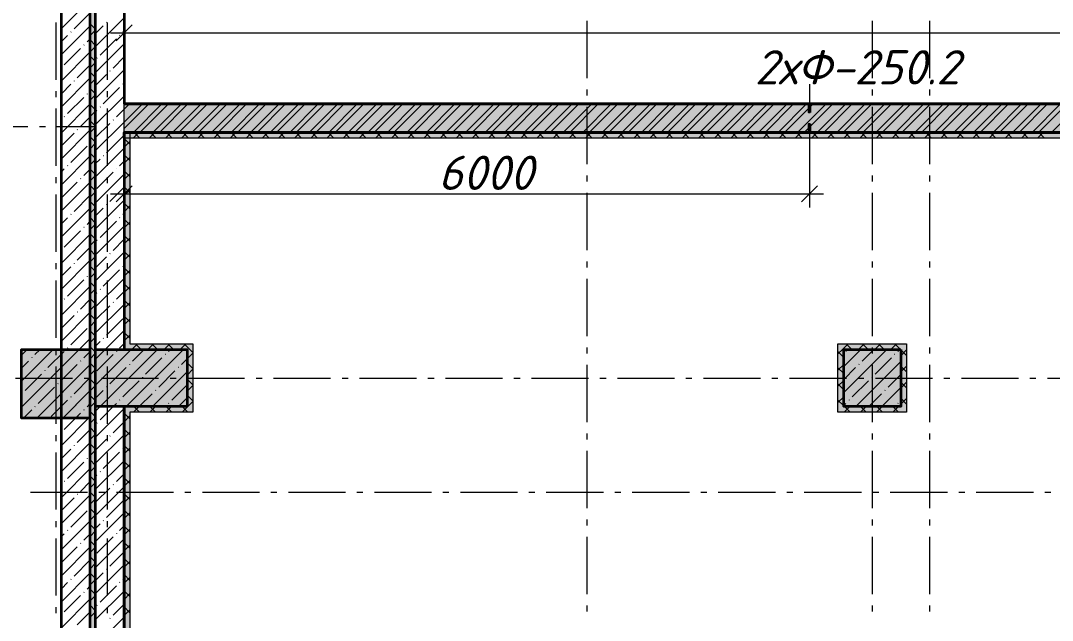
# Model space of a CAD drawing. Header units: millimetres. Extents: x -81576 to 1046824, y -248937 to 691537.
# Drawn here: x 149379 to 158413, y 670219 to 675470 of the extents above; entities that cross this region are included whole.
import ezdxf

# ---------------------------------------------------------------- set-up
doc = ezdxf.new("R2010")
doc.units = ezdxf.units.MM
doc.layers.add('PDF _Геометрия', color=7, linetype='Continuous', true_color=0x1d1d1d)
doc.layers.add('PDF _Сплошная заливка', color=7, linetype='Continuous', true_color=0xffffff)
doc.layers.add('PDF _Текст', color=7, linetype='Continuous')
doc.styles.add('PDF ISOCPEUR Italic', font='isocpeui.ttf')

msp = doc.modelspace()

# ---------------------------------------------------------------- hatches: boundary and pattern name
at = {"layer": 'PDF _Сплошная заливка', "true_color": 0x636466, "transparency": 33554559}
for points in [[(149986, 664541.1), (150036, 664541.1), (150036, 682191.1), (149986, 682191.1)], [(150286, 674491.1), (168536, 674491.1), (168536, 674741.1), (150286, 674741.1)], [(168486, 674441.1), (168486, 674491.1), (150286, 674491.1), (150286, 674441.1)], [(150336, 672591.1), (150336, 674491.1), (150286, 674491.1), (150286, 672591.1)], [(149386, 671990.8), (149986, 671990.8), (149986, 672590.8), (149386, 672590.8)], [(150036, 672091.1), (150836, 672091.1), (150836, 672591.1), (150036, 672591.1)], [(150336, 672591.1), (150886, 672591.1), (150886, 672641.1), (150336, 672641.1)], [(150886, 672041.1), (150886, 672591.1), (150836, 672591.1), (150836, 672041.1)], [(156536, 672591.1), (157086, 672591.1), (157086, 672641.1), (156536, 672641.1)], [(156586, 672041.1), (156586, 672591.1), (156536, 672591.1), (156536, 672041.1)], [(156586, 672091.1), (157086, 672091.1), (157086, 672591.1), (156586, 672591.1)], [(157136, 672091.1), (157136, 672641.1), (157086, 672641.1), (157086, 672091.1)], [(150836, 672041.1), (150836, 672091.1), (150286, 672091.1), (150286, 672041.1)], [(150336, 667140.8), (150336, 672041.1), (150286, 672041.1), (150286, 667140.8)], [(157136, 672041.1), (157136, 672091.1), (156586, 672091.1), (156586, 672041.1)]]:
    msp.add_hatch(color=251, dxfattribs=at).paths.add_polyline_path(points)

# ---------------------------------------------------------------- linework, layer by layer
at = {"layer": 'PDF _Геометрия', "color": 7, "lineweight": 35}
for points in [[(156086, 664241.1), (156086, 666631.1), (156336, 666631.1), (156336, 664191.1), (157336, 664191.1), (157336, 666631.1), (157586, 666631.1), (157586, 664191.1), (163086, 664191.1), (163086, 663941.1), (157461, 663941.1), (150036, 663941.1), (150036, 664191.1), (150036, 666640.8), (150036, 667140.8), (150036, 682440.8)], [(149736, 668421.1), (149736, 681841.1), (149986, 681841.1), (149986, 667140.8), (149986, 666540.8), (149986, 664841.1), (149986, 664591.1), (145036, 664591.1), (145036, 664541.1), (145036, 664291.1), (142386, 664291.1), (142386, 664541.1), (144786, 664541.1), (144786, 664841.1)], [(150286, 678441.1), (150286, 674741.1)], [(150286, 674441.1), (150286, 672591.1)], [(150286, 672041.1), (150286, 667140.8), (150836, 667140.8), (150836, 666640.8), (150286, 666640.8)]]:
    msp.add_lwpolyline(points, dxfattribs=at)
at = {"layer": 'PDF _Геометрия', "color": 7, "lineweight": 13}
for points in [[(150036, 664541.1), (149986, 664541.1), (149986, 682191.1), (150036, 682191.1)], [(157136, 672641.1), (157136, 672091.1), (157136, 672041.1), (156586, 672041.1), (156536, 672041.1), (156536, 672591.1), (156536, 672641.1), (157086, 672641.1)], [(157086, 672591.1), (156586, 672591.1), (156586, 672091.1), (157086, 672091.1)]]:
    msp.add_lwpolyline(points, close=True, dxfattribs=at)
at = {"layer": 'PDF _Геометрия', "lineweight": 9}
for points in [[(149986, 675650.5), (149736, 675400.5)], [(149986, 675536.4), (149846.6, 675397)], [(150286, 675494.3), (150036, 675244.3)], [(149986, 675422.4), (149736, 675172.4)], [(149986, 675444.9), (150036, 675394.9)], [(150036, 675385.8), (149986, 675335.8)], [(150103.2, 675425.5), (150036, 675358.3)], [(150134.1, 675456.4), (150131.7, 675454.1)], [(150286, 675380.2), (150274.3, 675368.5)], [(149789.6, 675340), (149736, 675286.4)], [(149820.5, 675370.9), (149818.1, 675368.5)], [(149986, 675308.3), (149960.7, 675283)], [(149986, 675303.5), (150036, 675253.5)], [(150217.3, 675311.5), (150074.7, 675168.9)], [(150248.1, 675342.4), (150245.8, 675340)], [(149986, 675194.3), (149736, 674944.3)], [(149903.6, 675226), (149761.1, 675083.4)], [(149934.5, 675256.8), (149932.1, 675254.5)], [(150036, 675244.3), (149986, 675194.3)], [(150286, 675266.2), (150036, 675016.2)], [(149986, 675162.1), (150036, 675112.1)], [(150036, 675102.9), (149986, 675052.9)], [(150048.6, 675142.8), (150046.2, 675140.4)], [(150286, 675152.1), (150188.8, 675054.9)], [(149986, 675080.2), (149875.1, 674969.3)], [(149986, 675020.7), (150036, 674970.7)], [(150286, 675038.1), (150036, 674788.1)], [(150162.6, 675028.7), (150160.2, 675026.4)], [(149986, 674966.2), (149736, 674716.2)], [(149849, 674943.2), (149846.6, 674940.8)], [(150036, 674961.5), (149986, 674911.5)], [(150131.7, 674997.9), (150036, 674902.1)], [(149818.1, 674912.3), (149736, 674830.2)], [(149986, 674879.2), (150036, 674829.2)], [(150245.8, 674883.8), (150103.2, 674741.2)], [(150276.7, 674914.7), (150274.3, 674912.3)], [(149932.1, 674798.3), (149789.6, 674655.7)], [(149963, 674829.2), (149960.7, 674826.8)], [(150036, 674820.1), (149986, 674770.1)], [(150286, 674810), (150036, 674560)], [(149986, 674738.1), (149736, 674488.1)], [(149986, 674737.8), (150036, 674687.8)], [(150036, 674678.7), (149986, 674628.7)], [(150046.2, 674684.2), (150036, 674674)], [(150077.1, 674715.1), (150074.7, 674712.7)], [(150286, 674695.9), (150217.3, 674627.2)], [(149763.4, 674629.6), (149761.1, 674627.2)], [(149986, 674624), (149903.6, 674541.7)], [(149986, 674596.4), (150036, 674546.4)], [(150286, 674581.9), (150036, 674331.9)], [(150160.2, 674570.2), (150036, 674445.9)], [(150191.1, 674601.1), (150188.8, 674598.7)], [(149986, 674510), (149736, 674260)], [(149846.6, 674484.6), (149736, 674374)], [(149877.5, 674515.5), (149875.1, 674513.1)], [(150036, 674537.2), (149986, 674487.2)], [(150414.2, 674491.1), (150364.2, 674441.1)], [(150374.1, 674491.1), (150424.1, 674441.1)], [(150555.6, 674491.1), (150505.6, 674441.1)], [(150515.6, 674491.1), (150565.6, 674441.1)], [(150697, 674491.1), (150647, 674441.1)], [(150657, 674491.1), (150707, 674441.1)], [(150838.4, 674491.1), (150788.4, 674441.1)], [(150798.4, 674491.1), (150848.4, 674441.1)], [(150979.8, 674491.1), (150929.8, 674441.1)], [(150939.8, 674491.1), (150989.8, 674441.1)], [(151121.3, 674491.1), (151071.3, 674441.1)], [(151081.2, 674491.1), (151131.2, 674441.1)], [(151262.7, 674491.1), (151212.7, 674441.1)], [(151222.7, 674491.1), (151272.7, 674441.1)], [(151404.1, 674491.1), (151354.1, 674441.1)], [(151364.1, 674491.1), (151414.1, 674441.1)], [(151545.5, 674491.1), (151495.5, 674441.1)], [(151505.5, 674491.1), (151555.5, 674441.1)], [(151686.9, 674491.1), (151636.9, 674441.1)], [(151646.9, 674491.1), (151696.9, 674441.1)], [(151828.4, 674491.1), (151778.4, 674441.1)], [(151788.4, 674491.1), (151838.4, 674441.1)], [(151969.8, 674491.1), (151919.8, 674441.1)], [(151929.8, 674491.1), (151979.8, 674441.1)], [(152111.2, 674491.1), (152061.2, 674441.1)], [(152071.2, 674491.1), (152121.2, 674441.1)], [(152252.6, 674491.1), (152202.6, 674441.1)], [(152212.6, 674491.1), (152262.6, 674441.1)], [(152394.1, 674491.1), (152344.1, 674441.1)], [(152354, 674491.1), (152404, 674441.1)], [(152535.5, 674491.1), (152485.5, 674441.1)], [(152495.5, 674491.1), (152545.5, 674441.1)], [(152676.9, 674491.1), (152626.9, 674441.1)], [(152636.9, 674491.1), (152686.9, 674441.1)], [(152818.3, 674491.1), (152768.3, 674441.1)], [(152778.3, 674491.1), (152828.3, 674441.1)], [(152959.7, 674491.1), (152909.7, 674441.1)], [(152919.7, 674491.1), (152969.7, 674441.1)], [(153101.2, 674491.1), (153051.2, 674441.1)], [(153061.1, 674491.1), (153111.1, 674441.1)], [(153242.6, 674491.1), (153192.6, 674441.1)], [(153202.6, 674491.1), (153252.6, 674441.1)], [(153384, 674491.1), (153334, 674441.1)], [(153344, 674491.1), (153394, 674441.1)], [(153525.4, 674491.1), (153475.4, 674441.1)], [(153485.4, 674491.1), (153535.4, 674441.1)], [(153666.8, 674491.1), (153616.8, 674441.1)], [(153626.8, 674491.1), (153676.8, 674441.1)], [(153808.3, 674491.1), (153758.3, 674441.1)], [(153768.3, 674491.1), (153818.3, 674441.1)], [(153949.7, 674491.1), (153899.7, 674441.1)], [(153909.7, 674491.1), (153959.7, 674441.1)], [(154091.1, 674491.1), (154041.1, 674441.1)], [(154051.1, 674491.1), (154101.1, 674441.1)], [(154232.5, 674491.1), (154182.5, 674441.1)], [(154192.5, 674491.1), (154242.5, 674441.1)], [(154374, 674491.1), (154324, 674441.1)], [(154333.9, 674491.1), (154383.9, 674441.1)], [(154515.4, 674491.1), (154465.4, 674441.1)], [(154475.4, 674491.1), (154525.4, 674441.1)], [(154656.8, 674491.1), (154606.8, 674441.1)], [(154616.8, 674491.1), (154666.8, 674441.1)], [(154798.2, 674491.1), (154748.2, 674441.1)], [(154758.2, 674491.1), (154808.2, 674441.1)], [(154939.6, 674491.1), (154889.6, 674441.1)], [(154899.6, 674491.1), (154949.6, 674441.1)], [(155081.1, 674491.1), (155031.1, 674441.1)], [(155041, 674491.1), (155091, 674441.1)], [(155222.5, 674491.1), (155172.5, 674441.1)], [(155182.5, 674491.1), (155232.5, 674441.1)], [(155363.9, 674491.1), (155313.9, 674441.1)], [(155323.9, 674491.1), (155373.9, 674441.1)], [(155505.3, 674491.1), (155455.3, 674441.1)], [(155465.3, 674491.1), (155515.3, 674441.1)], [(155646.7, 674491.1), (155596.7, 674441.1)], [(155606.7, 674491.1), (155656.7, 674441.1)], [(155788.2, 674491.1), (155738.2, 674441.1)], [(155748.2, 674491.1), (155798.2, 674441.1)], [(155929.6, 674491.1), (155879.6, 674441.1)], [(155889.6, 674491.1), (155939.6, 674441.1)], [(156071, 674491.1), (156021, 674441.1)], [(156031, 674491.1), (156081, 674441.1)], [(156212.4, 674491.1), (156162.4, 674441.1)], [(156172.4, 674491.1), (156222.4, 674441.1)], [(156353.9, 674491.1), (156303.9, 674441.1)], [(156313.8, 674491.1), (156363.8, 674441.1)], [(156495.3, 674491.1), (156445.3, 674441.1)], [(156455.3, 674491.1), (156505.3, 674441.1)], [(156636.7, 674491.1), (156586.7, 674441.1)], [(156596.7, 674491.1), (156646.7, 674441.1)], [(156778.1, 674491.1), (156728.1, 674441.1)], [(156738.1, 674491.1), (156788.1, 674441.1)], [(156919.5, 674491.1), (156869.5, 674441.1)], [(156879.5, 674491.1), (156929.5, 674441.1)], [(157061, 674491.1), (157011, 674441.1)], [(157020.9, 674491.1), (157070.9, 674441.1)], [(157202.4, 674491.1), (157152.4, 674441.1)], [(157162.4, 674491.1), (157212.4, 674441.1)], [(157343.8, 674491.1), (157293.8, 674441.1)], [(157303.8, 674491.1), (157353.8, 674441.1)], [(157485.2, 674491.1), (157435.2, 674441.1)], [(157445.2, 674491.1), (157495.2, 674441.1)], [(157626.6, 674491.1), (157576.6, 674441.1)], [(157586.6, 674491.1), (157636.6, 674441.1)], [(157768.1, 674491.1), (157718.1, 674441.1)], [(157728.1, 674491.1), (157778.1, 674441.1)], [(157909.5, 674491.1), (157859.5, 674441.1)], [(157869.5, 674491.1), (157919.5, 674441.1)], [(158050.9, 674491.1), (158000.9, 674441.1)], [(158010.9, 674491.1), (158060.9, 674441.1)], [(158192.3, 674491.1), (158142.3, 674441.1)], [(158152.3, 674491.1), (158202.3, 674441.1)], [(158333.8, 674491.1), (158283.8, 674441.1)], [(158293.7, 674491.1), (158343.7, 674441.1)], [(149986, 674455), (150036, 674405)], [(150036, 674395.8), (149986, 674345.8)], [(150274.3, 674456.1), (150131.7, 674313.6)], [(150286, 674437.8), (150336, 674387.8)], [(150336, 674413), (150286, 674363)], [(149960.7, 674370.6), (149818.1, 674228)], [(149986, 674313.6), (150036, 674263.6)], [(150286, 674353.8), (150036, 674103.8)], [(150286, 674296.4), (150336, 674246.4)], [(149986, 674281.9), (149736, 674031.9)], [(149792, 674201.9), (149789.6, 674199.5)], [(150036, 674254.4), (149986, 674204.4)], [(150074.7, 674256.5), (150036, 674217.8)], [(150105.6, 674287.4), (150103.2, 674285.1)], [(150286, 674239.7), (150245.8, 674199.5)], [(150336, 674271.6), (150286, 674221.6)], [(149761.1, 674171), (149736, 674145.9)], [(149986, 674167.8), (149932.1, 674114)], [(149986, 674172.1), (150036, 674122.1)], [(150036, 674113), (149986, 674063)], [(150286, 674125.7), (150036, 673875.7)], [(150188.8, 674142.5), (150046.2, 673999.9)], [(150219.6, 674173.4), (150217.3, 674171)], [(150286, 674155), (150336, 674105)], [(150336, 674130.1), (150286, 674080.1)], [(149875.1, 674057), (149736, 673917.8)], [(149986, 674053.8), (149736, 673803.8)], [(149906, 674087.8), (149903.6, 674085.5)], [(149986, 674030.7), (150036, 673980.7)], [(149986, 673939.7), (149846.6, 673800.3)], [(150036, 673971.6), (149986, 673921.6)], [(150286, 674011.6), (150160.2, 673885.9)], [(150286, 674013.6), (150336, 673963.6)], [(150336, 673988.7), (150286, 673938.7)], [(149986, 673889.3), (150036, 673839.3)], [(150286, 673897.6), (150036, 673647.6)], [(150134.1, 673859.7), (150131.7, 673857.4)], [(150286, 673872.1), (150336, 673822.1)], [(150336, 673847.3), (150286, 673797.3)], [(149986, 673825.7), (149736, 673575.7)], [(149820.5, 673774.2), (149818.1, 673771.8)], [(150036, 673830.1), (149986, 673780.1)], [(149986, 673747.9), (150036, 673697.9)], [(150103.2, 673828.9), (150036, 673761.6)], [(150286, 673783.5), (150274.3, 673771.8)], [(149789.6, 673743.3), (149736, 673689.7)], [(149934.5, 673660.2), (149932.1, 673657.8)], [(149986, 673711.6), (149960.7, 673686.3)], [(150036, 673688.7), (149986, 673638.7)], [(150286, 673669.5), (150036, 673419.5)], [(150217.3, 673714.8), (150074.7, 673572.2)], [(150248.1, 673745.7), (150245.8, 673743.3)], [(150286, 673730.7), (150336, 673680.7)], [(150336, 673705.9), (150286, 673655.9)], [(149986, 673597.6), (149736, 673347.6)], [(149903.6, 673629.3), (149761.1, 673486.7)], [(149986, 673606.4), (150036, 673556.4)], [(150286, 673589.3), (150336, 673539.3)], [(149986, 673483.5), (149875.1, 673372.7)], [(150036, 673547.3), (149986, 673497.3)], [(150048.6, 673546.1), (150046.2, 673543.7)], [(150286, 673555.4), (150188.8, 673458.2)], [(150336, 673564.4), (150286, 673514.4)], [(149986, 673465), (150036, 673415)], [(150036, 673405.9), (149986, 673355.9)], [(150286, 673441.4), (150036, 673191.4)], [(150131.7, 673401.2), (150036, 673305.4)], [(150162.6, 673432.1), (150160.2, 673429.7)], [(150286, 673447.9), (150336, 673397.9)], [(150336, 673423), (150286, 673373)], [(149986, 673369.5), (149736, 673119.5)], [(149818.1, 673315.6), (149736, 673233.5)], [(149849, 673346.5), (149846.6, 673344.1)], [(149986, 673323.6), (150036, 673273.6)], [(150276.7, 673318), (150274.3, 673315.6)], [(150286, 673306.4), (150336, 673256.4)], [(149963, 673232.5), (149960.7, 673230.1)], [(150036, 673264.4), (149986, 673214.4)], [(150286, 673213.3), (150036, 672963.3)], [(150245.8, 673287.1), (150103.2, 673144.6)], [(150336, 673281.6), (150286, 673231.6)], [(149986, 673141.4), (149736, 672891.4)], [(149932.1, 673201.6), (149789.6, 673059)], [(149986, 673182.2), (150036, 673132.2)], [(150036, 673123), (149986, 673073)], [(150077.1, 673118.4), (150074.7, 673116)], [(150286, 673165), (150336, 673115)], [(150336, 673140.2), (150286, 673090.2)], [(149763.4, 673032.9), (149761.1, 673030.5)], [(149986, 673027.3), (149903.6, 672945)], [(149986, 673040.8), (150036, 672990.8)], [(150046.2, 673087.5), (150036, 673077.4)], [(150286, 673099.3), (150217.3, 673030.5)], [(150036, 672981.6), (149986, 672931.6)], [(150286, 672985.2), (150036, 672735.2)], [(150160.2, 672973.5), (150036, 672849.2)], [(150191.1, 673004.4), (150188.8, 673002)], [(150286, 673023.6), (150336, 672973.6)], [(150336, 672998.8), (150286, 672948.8)], [(149986, 672913.3), (149736, 672663.3)], [(149846.6, 672887.9), (149736, 672777.3)], [(149877.5, 672918.8), (149875.1, 672916.5)], [(149986, 672899.3), (150036, 672849.3)], [(150274.3, 672859.4), (150131.7, 672716.9)], [(150286, 672882.2), (150336, 672832.2)], [(150336, 672857.3), (150286, 672807.3)], [(149960.7, 672773.9), (149818.1, 672631.3)], [(150036, 672840.2), (149986, 672790.2)], [(149986, 672757.9), (150036, 672707.9)], [(150286, 672757.1), (150120, 672591.1), (150036, 672507.1)], [(149986, 672685.2), (149736, 672435.2)], [(150036, 672698.8), (149986, 672648.8)], [(150105.6, 672690.7), (150103.2, 672688.4)], [(150286, 672740.8), (150336, 672690.8)], [(150336, 672715.9), (150286, 672665.9)], [(149435.4, 672590.8), (149386, 672541.4)], [(149663.5, 672590.8), (149386, 672313.3)], [(149891.6, 672590.8), (149386, 672085.2)], [(149549.4, 672590.8), (149504.5, 672545.8)], [(149736, 672549.3), (149761.1, 672574.3), (149618.5, 672431.7)], [(149792, 672605.2), (149789.6, 672602.8)], [(149986, 672616.5), (150036, 672566.5)], [(150074.7, 672659.8), (150036, 672621.2)], [(150576.2, 672591.1), (150076.2, 672091.1), (150036, 672050.9)], [(150348.1, 672591.1), (150036, 672279)], [(150219.6, 672576.7), (150217.3, 672574.3)], [(150286, 672643.1), (150245.8, 672602.8)], [(150286, 672599.3), (150294.2, 672591.1)], [(150804.3, 672591.1), (150304.3, 672091.1)], [(150402.6, 672641.1), (150352.6, 672591.1)], [(150462.2, 672591.1), (150359.8, 672488.8)], [(150385.7, 672641.1), (150435.7, 672591.1)], [(150544, 672641.1), (150494, 672591.1)], [(150527.1, 672641.1), (150577.1, 672591.1)], [(150685.5, 672641.1), (150635.5, 672591.1)], [(150668.5, 672641.1), (150718.5, 672591.1)], [(150690.3, 672591.1), (150673.5, 672574.3)], [(150826.9, 672641.1), (150776.9, 672591.1)], [(150809.9, 672641.1), (150859.9, 672591.1), (150886, 672565)], [(156625.2, 672641.1), (156575.2, 672591.1), (156536, 672552)], [(156734.9, 672591.1), (156586, 672442.2)], [(156963, 672591.1), (156586, 672214.1)], [(156606.4, 672576.7), (156604, 672574.3)], [(156608.2, 672641.1), (156658.2, 672591.1)], [(156766.6, 672641.1), (156716.6, 672591.1)], [(156848.9, 672591.1), (156746.6, 672488.8)], [(156749.6, 672641.1), (156799.6, 672591.1)], [(156908, 672641.1), (156858, 672591.1)], [(156891, 672641.1), (156941, 672591.1)], [(157049.4, 672641.1), (156999.4, 672591.1)], [(157032.5, 672641.1), (157082.5, 672591.1)], [(157077, 672591.1), (157060.2, 672574.3)], [(157086, 672587.6), (157136, 672537.6)], [(157136, 672586.3), (157086, 672536.3)], [(149447.4, 672488.8), (149386, 672427.3)], [(149478.3, 672519.7), (149475.9, 672517.3)], [(150036, 672557.3), (149986, 672507.3)], [(150188.8, 672545.8), (150046.2, 672403.2)], [(150616.4, 672517.3), (150473.9, 672374.7)], [(150647.3, 672548.2), (150645, 672545.8)], [(150836, 672508.8), (150787.5, 672460.3)], [(150886, 672558.8), (150836, 672508.8)], [(156536, 672571.9), (156586, 672521.9)], [(157086, 672486.1), (156691.1, 672091.1)], [(157003.2, 672517.3), (156860.6, 672374.7)], [(157034.1, 672548.2), (157031.7, 672545.8)], [(149736, 672207.1), (149986, 672457.1), (149519.7, 671990.8)], [(149592.4, 672405.6), (149590, 672403.2)], [(149736, 672321.2), (149875.1, 672460.3), (149732.6, 672317.7)], [(149986, 672475.1), (150036, 672425.1)], [(150036, 672415.9), (149986, 672365.9)], [(150302.8, 672431.7), (150160.2, 672289.2)], [(150333.7, 672462.6), (150331.3, 672460.3)], [(150836, 672394.7), (150532.4, 672091.1)], [(150730.5, 672403.2), (150587.9, 672260.7)], [(150761.4, 672434.1), (150759, 672431.7)], [(150836, 672473.6), (150886, 672423.6)], [(150886, 672417.4), (150836, 672367.4)], [(156586, 672460.5), (156536, 672410.5)], [(156536, 672430.5), (156586, 672380.5)], [(156689.6, 672431.7), (156586, 672328.2)], [(156720.4, 672462.6), (156718.1, 672460.3)], [(157086, 672446.1), (157136, 672396.1)], [(157136, 672444.8), (157086, 672394.8)], [(149561.5, 672374.7), (149418.9, 672232.2)], [(149986, 672333.7), (150036, 672283.7)], [(150416.9, 672317.7), (150274.3, 672175.1)], [(150447.7, 672348.6), (150445.4, 672346.2)], [(150836, 672332.2), (150886, 672282.2)], [(156586, 672319.1), (156536, 672269.1)], [(156803.6, 672317.7), (156661.1, 672175.1)], [(156834.5, 672348.6), (156832.1, 672346.2)], [(157086, 672372), (156974.7, 672260.7)], [(157086, 672304.7), (157136, 672254.7)], [(157136, 672303.4), (157086, 672253.4)], [(149675.5, 672260.7), (149533, 672118.1)], [(149706.4, 672291.6), (149704, 672289.2)], [(149736, 671979), (149986, 672229), (149747.8, 671990.8)], [(150036, 672274.5), (149986, 672224.5)], [(150103.2, 672232.2), (150036, 672165)], [(150134.1, 672263), (150131.7, 672260.7)], [(150561.8, 672234.5), (150559.4, 672232.2)], [(150836, 672280.7), (150702, 672146.6)], [(150886, 672276), (150836, 672226)], [(156536, 672289), (156586, 672239)], [(157086, 672257.9), (156919.2, 672091.1)], [(156948.5, 672234.5), (156946.2, 672232.2)], [(149392.8, 672206), (149390.4, 672203.7)], [(149736, 672093.1), (149789.6, 672146.6), (149647, 672004.1)], [(149986, 672192.2), (150036, 672142.2)], [(150036, 672133.1), (149986, 672083.1)], [(150248.1, 672149), (150245.8, 672146.6)], [(150530.9, 672203.7), (150418.4, 672091.1)], [(150836, 672166.6), (150760.5, 672091.1)], [(150886, 672134.5), (150836, 672084.5), (150792.6, 672041.1)], [(150836, 672190.8), (150886, 672140.8)], [(156586, 672177.7), (156536, 672127.7)], [(156536, 672147.6), (156586, 672097.6)], [(156634.9, 672149), (156632.5, 672146.6)], [(156917.7, 672203.7), (156805.1, 672091.1)], [(157086, 672163.3), (157136, 672113.3)], [(157136, 672162), (157086, 672112)], [(149475.9, 672061.1), (149405.6, 671990.8)], [(149506.8, 672092), (149504.5, 672089.6)], [(149761.1, 671890), (149903.6, 672032.6), (149861.8, 671990.8)], [(149986, 672050.8), (150036, 672000.8)], [(150286, 672072.8), (150036, 671822.8)], [(150217.3, 672118.1), (150190.3, 672091.1), (150074.7, 671975.6)], [(150286, 672033.7), (150336, 671983.7)], [(150418.3, 672091.1), (150368.3, 672041.1)], [(150370, 672091.1), (150420, 672041.1)], [(150559.7, 672091.1), (150509.7, 672041.1)], [(150511.4, 672091.1), (150561.4, 672041.1)], [(150701.2, 672091.1), (150651.2, 672041.1)], [(150652.8, 672091.1), (150702.8, 672041.1)], [(150675.8, 672120.5), (150673.5, 672118.1)], [(150794.2, 672091.1), (150836, 672049.3), (150844.2, 672041.1)], [(156604, 672118.1), (156586, 672100.1)], [(156640.9, 672091.1), (156590.9, 672041.1)], [(156592.5, 672091.1), (156642.5, 672041.1)], [(156782.3, 672091.1), (156732.3, 672041.1)], [(156733.9, 672091.1), (156783.9, 672041.1)], [(156923.7, 672091.1), (156873.7, 672041.1)], [(156875.4, 672091.1), (156925.4, 672041.1)], [(157065.1, 672091.1), (157015.1, 672041.1)], [(157016.8, 672091.1), (157066.8, 672041.1)], [(157062.6, 672120.5), (157060.2, 672118.1)], [(149736, 671750.9), (149986, 672000.9), (149975.9, 671990.8)], [(150036, 671991.6), (149986, 671941.7)], [(150048.6, 671949.4), (150046.2, 671947)], [(150286, 671958.8), (150188.8, 671861.5)], [(150336, 672008.8), (150286, 671958.8)], [(149986, 671886.9), (149875.1, 671776)], [(149986, 671909.4), (150036, 671859.4)], [(150036, 671850.2), (149986, 671800.2)], [(150286, 671892.2), (150336, 671842.2)], [(150336, 671867.4), (150286, 671817.4)], [(149986, 671772.8), (149736, 671522.8)], [(149986, 671768), (150036, 671718)], [(150286, 671844.7), (150036, 671594.7)], [(150131.7, 671804.5), (150036, 671708.8)], [(150162.6, 671835.4), (150160.2, 671833)], [(149818.1, 671718.9), (149736, 671636.9)], [(149849, 671749.8), (149846.6, 671747.5)], [(150036, 671708.8), (149986, 671658.8)], [(150245.8, 671690.4), (150103.2, 671547.9)], [(150276.7, 671721.3), (150274.3, 671718.9)], [(150286, 671750.8), (150336, 671700.8)], [(150336, 671726), (150286, 671676)], [(149932.1, 671604.9), (149789.6, 671462.3)], [(149963, 671635.8), (149960.7, 671633.4)], [(149986, 671626.5), (150036, 671576.5)], [(150286, 671616.6), (150036, 671366.6)], [(150286, 671609.4), (150336, 671559.4)], [(150336, 671584.5), (150286, 671534.5)], [(149986, 671544.7), (149736, 671294.7)], [(150036, 671567.4), (149986, 671517.4)], [(150046.2, 671490.8), (150036, 671480.7)], [(150077.1, 671521.7), (150074.7, 671519.4)], [(150286, 671502.6), (150217.3, 671433.8)], [(149763.4, 671436.2), (149761.1, 671433.8)], [(149986, 671430.7), (149903.6, 671348.3)], [(149986, 671485.1), (150036, 671435.1)], [(150036, 671426), (149986, 671376)], [(150191.1, 671407.7), (150188.8, 671405.3)], [(150286, 671468), (150336, 671418)], [(150336, 671443.1), (150286, 671393.1)], [(149986, 671316.6), (149736, 671066.6)], [(149877.5, 671322.1), (149875.1, 671319.8)], [(149986, 671343.7), (150036, 671293.7)], [(150286, 671388.5), (150036, 671138.5)], [(150160.2, 671376.8), (150036, 671252.6)], [(150286, 671326.5), (150336, 671276.5)], [(149846.6, 671291.3), (149736, 671180.7)], [(150036, 671284.5), (149986, 671234.5)], [(150274.3, 671262.7), (150131.7, 671120.2)], [(150336, 671301.7), (150286, 671251.7)], [(149960.7, 671177.2), (149818.1, 671034.6)], [(149986, 671202.3), (150036, 671152.3)], [(150036, 671143.1), (149986, 671093.1)], [(150286, 671160.4), (150036, 670910.4)], [(150286, 671185.1), (150336, 671135.1)], [(150336, 671160.3), (150286, 671110.3)], [(149986, 671088.5), (149736, 670838.5)], [(149986, 671060.9), (150036, 671010.9)], [(150074.7, 671063.2), (150036, 671024.5)], [(150105.6, 671094), (150103.2, 671091.7)], [(150286, 671046.4), (150245.8, 671006.1)], [(150286, 671043.7), (150336, 670993.7)], [(149761.1, 670977.6), (149736, 670952.6)], [(149792, 671008.5), (149789.6, 671006.1)], [(149986, 670974.5), (149932.1, 670920.6)], [(150036, 671001.7), (149986, 670951.7)], [(150188.8, 670949.1), (150046.2, 670806.5)], [(150219.6, 670980), (150217.3, 670977.6)], [(150336, 671018.9), (150286, 670968.9)], [(149875.1, 670863.6), (149736, 670724.5)], [(149986, 670860.4), (149736, 670610.4)], [(149906, 670894.5), (149903.6, 670892.1)], [(149986, 670919.4), (150036, 670869.4)], [(150036, 670860.3), (149986, 670810.3)], [(150286, 670932.3), (150036, 670682.3)], [(150286, 670902.3), (150336, 670852.3)], [(150336, 670877.4), (150286, 670827.4)], [(149986, 670778), (150036, 670728)], [(150286, 670818.3), (150160.2, 670692.5)], [(149986, 670746.4), (149846.6, 670607)], [(150036, 670718.9), (149986, 670668.9)], [(150286, 670704.2), (150036, 670454.2)], [(150286, 670760.9), (150336, 670710.9)], [(150336, 670736), (150286, 670686)], [(149986, 670632.3), (149736, 670382.3)], [(149986, 670636.6), (150036, 670586.6)], [(150103.2, 670635.5), (150036, 670568.3)], [(150134.1, 670666.4), (150131.7, 670664)], [(150286, 670590.2), (150274.3, 670578.4)], [(150286, 670619.4), (150336, 670569.4)], [(150336, 670594.6), (150286, 670544.6)], [(149789.6, 670549.9), (149736, 670496.4)], [(149820.5, 670580.8), (149818.1, 670578.4)], [(149986, 670518.3), (149960.7, 670492.9)], [(150036, 670577.4), (149986, 670527.4)], [(149986, 670495.2), (150036, 670445.2)], [(150217.3, 670521.4), (150074.7, 670378.9)], [(150248.1, 670552.3), (150245.8, 670549.9)], [(149903.6, 670435.9), (149761.1, 670293.3)], [(149934.5, 670466.8), (149932.1, 670464.4)], [(150036, 670436), (149986, 670386)], [(150286, 670476.1), (150036, 670226.1)], [(150286, 670478), (150336, 670428)], [(150336, 670453.2), (150286, 670403.2)], [(149986, 670404.2), (149736, 670154.2)], [(149986, 670353.8), (150036, 670303.8)], [(150048.6, 670352.7), (150046.2, 670350.3)], [(150286, 670362.1), (150188.8, 670264.8)], [(150286, 670336.6), (150336, 670286.6)], [(149986, 670290.2), (149875.1, 670179.3)], [(150036, 670294.6), (149986, 670244.6)], [(150286, 670248), (150036, 669998)], [(150162.6, 670238.7), (150160.2, 670236.3)], [(150336, 670311.8), (150286, 670261.7)]]:
    msp.add_lwpolyline(points, dxfattribs=at)
at = {"layer": 'PDF _Геометрия', "color": 7, "lineweight": 9}
for points in [[(154336, 675467.4), (154336, 674967.4)], [(156836, 675467.4), (156836, 674967.4)], [(157336, 675467.4), (157336, 674967.4)], [(149686, 675453), (149686, 674953)], [(150136, 675453), (150136, 674953)], [(150356, 675431.8), (150286, 675361.8), (150216, 675291.8)], [(150286, 675460.8), (150286, 675361.8), (150286, 675241.8)], [(150166, 675361.8), (168536, 675361.8), (168906, 675361.8)], [(149686, 674853), (149686, 674800)], [(150136, 674853), (150136, 674800)], [(154336, 674867.4), (154336, 674814.5)], [(156289.8, 674715.2), (156289.8, 674914.1)], [(156836, 674867.4), (156836, 674814.5)], [(157336, 674867.4), (157336, 674814.5)], [(149686, 674700), (149686, 674200)], [(150136, 674700), (150136, 674200)], [(154336, 674714.5), (154336, 674214.5)], [(156836, 674714.5), (156836, 674214.5)], [(157336, 674714.5), (157336, 674214.5)], [(149443.5, 674541.1), (148943.5, 674541.1)], [(149596.4, 674541.1), (149543.5, 674541.1)], [(150036, 674541.1), (149696.4, 674541.1)], [(156287.7, 674485.1), (156287.7, 673953), (156287.7, 673833)], [(154336, 674114.5), (154336, 674061.6)], [(156836, 674114.5), (156836, 674061.6)], [(157336, 674114.5), (157336, 674061.6)], [(149686, 674100), (149686, 674047.1)], [(150136, 674100), (150136, 674047.1)], [(150356, 674023), (150286, 673953), (150216, 673883)], [(150286, 674052), (150286, 673953), (150286, 673833)], [(156357.7, 674023), (156287.7, 673953), (156217.7, 673883)], [(149686, 673947.1), (149686, 673447.1)], [(150136, 673947.1), (150136, 673447.1)], [(150166, 673953), (156407.7, 673953)], [(154336, 673961.6), (154336, 673461.6)], [(156836, 673961.6), (156836, 673461.6)], [(157336, 673961.6), (157336, 673461.6)], [(149686, 673347.1), (149686, 673294.2)], [(150136, 673347.1), (150136, 673294.2)], [(154336, 673361.6), (154336, 673308.7)], [(156836, 673361.6), (156836, 673308.7)], [(157336, 673361.6), (157336, 673308.7)], [(154336, 673208.7), (154336, 672708.7)], [(156836, 673208.7), (156836, 672708.7)], [(157336, 673208.7), (157336, 672708.7)], [(149686, 673194.2), (149686, 672694.2)], [(150136, 673194.2), (150136, 672694.2)], [(149686, 672594.2), (149686, 672541.3)], [(150136, 672594.2), (150136, 672541.3)], [(154336, 672608.7), (154336, 672555.8)], [(156836, 672608.7), (156836, 672555.8)], [(157336, 672608.7), (157336, 672555.8)], [(149686, 672441.3), (149686, 671941.3)], [(150136, 672441.3), (150136, 671941.3)], [(154336, 672455.8), (154336, 671955.8)], [(156836, 672455.8), (156836, 671955.8)], [(157336, 672455.8), (157336, 671955.8)], [(149334.4, 672341.1), (149834.4, 672341.1)], [(149934.4, 672341.1), (149987.3, 672341.1)], [(150087.3, 672341.1), (150587.3, 672341.1)], [(150687.3, 672341.1), (150740.2, 672341.1)], [(150840.2, 672341.1), (151340.2, 672341.1)], [(151440.2, 672341.1), (151493.1, 672341.1)], [(151593.1, 672341.1), (152093.1, 672341.1)], [(152193.1, 672341.1), (152246.1, 672341.1)], [(152346.1, 672341.1), (152846.1, 672341.1)], [(152946.1, 672341.1), (152999, 672341.1)], [(153099, 672341.1), (153599, 672341.1)], [(153699, 672341.1), (153751.9, 672341.1)], [(153851.9, 672341.1), (154351.9, 672341.1)], [(154451.9, 672341.1), (154504.8, 672341.1)], [(154604.8, 672341.1), (155104.8, 672341.1)], [(155204.8, 672341.1), (155257.7, 672341.1)], [(155357.7, 672341.1), (155857.7, 672341.1)], [(155957.7, 672341.1), (156010.6, 672341.1)], [(156110.6, 672341.1), (156610.6, 672341.1)], [(156710.6, 672341.1), (156763.6, 672341.1)], [(156863.6, 672341.1), (157363.6, 672341.1)], [(157463.6, 672341.1), (157516.5, 672341.1)], [(157616.5, 672341.1), (158116.5, 672341.1)], [(158216.5, 672341.1), (158269.4, 672341.1)], [(158369.4, 672341.1), (158869.4, 672341.1)], [(154336, 671855.8), (154336, 671802.8)], [(156836, 671855.8), (156836, 671802.8)], [(157336, 671855.8), (157336, 671802.8)], [(149686, 671841.3), (149686, 671788.4)], [(150136, 671841.3), (150136, 671788.4)], [(149686, 671688.4), (149686, 671188.4)], [(150136, 671688.4), (150136, 671188.4)], [(154336, 671702.8), (154336, 671202.8)], [(156836, 671702.8), (156836, 671202.8)], [(157336, 671702.8), (157336, 671202.8)], [(149464.7, 671341.1), (149964.7, 671341.1)], [(150064.7, 671341.1), (150117.6, 671341.1)], [(150217.6, 671341.1), (150717.6, 671341.1)], [(150817.6, 671341.1), (150870.6, 671341.1)], [(150970.6, 671341.1), (151470.6, 671341.1)], [(151570.6, 671341.1), (151623.5, 671341.1)], [(151723.5, 671341.1), (152223.5, 671341.1)], [(152323.5, 671341.1), (152376.4, 671341.1)], [(152476.4, 671341.1), (152976.4, 671341.1)], [(153076.4, 671341.1), (153129.3, 671341.1)], [(153229.3, 671341.1), (153729.3, 671341.1)], [(153829.3, 671341.1), (153882.2, 671341.1)], [(153982.2, 671341.1), (154482.2, 671341.1)], [(154582.2, 671341.1), (154635.1, 671341.1)], [(154735.1, 671341.1), (155235.1, 671341.1)], [(155335.1, 671341.1), (155388.1, 671341.1)], [(155488.1, 671341.1), (155988.1, 671341.1)], [(156088.1, 671341.1), (156141, 671341.1)], [(156241, 671341.1), (156741, 671341.1)], [(156841, 671341.1), (156893.9, 671341.1)], [(156993.9, 671341.1), (157493.9, 671341.1)], [(157593.9, 671341.1), (157646.8, 671341.1)], [(157746.8, 671341.1), (158246.8, 671341.1)], [(158346.8, 671341.1), (158399.7, 671341.1)], [(149686, 671088.4), (149686, 671035.5)], [(150136, 671088.4), (150136, 671035.5)], [(154336, 671102.8), (154336, 671049.9)], [(156836, 671102.8), (156836, 671049.9)], [(157336, 671102.8), (157336, 671049.9)], [(154336, 670949.9), (154336, 670449.9)], [(156836, 670949.9), (156836, 670449.9)], [(157336, 670949.9), (157336, 670449.9)], [(149686, 670935.5), (149686, 670435.5)], [(150136, 670935.5), (150136, 670435.5)], [(149686, 670335.5), (149686, 670282.5)], [(150136, 670335.5), (150136, 670282.5)], [(154336, 670349.9), (154336, 670297)], [(156836, 670349.9), (156836, 670297)], [(157336, 670349.9), (157336, 670297)]]:
    msp.add_lwpolyline(points, dxfattribs=at)
at = {"layer": 'PDF _Геометрия', "color": 24, "lineweight": 9, "true_color": 0x8e1d1d}
for points in [[(150445.2, 674741.1), (150286, 674581.9)], [(150331.2, 674741.1), (150286, 674695.9)], [(150502.3, 674741.1), (150286, 674524.9)], [(150616.3, 674741.1), (150366.3, 674491.1)], [(150673.3, 674741.1), (150423.3, 674491.1)], [(150787.4, 674741.1), (150537.4, 674491.1)], [(150844.4, 674741.1), (150594.4, 674491.1)], [(150958.5, 674741.1), (150708.5, 674491.1)], [(151015.5, 674741.1), (150765.5, 674491.1)], [(151129.5, 674741.1), (150879.5, 674491.1)], [(151186.6, 674741.1), (150936.6, 674491.1)], [(151300.6, 674741.1), (151050.6, 674491.1)], [(151357.6, 674741.1), (151107.6, 674491.1)], [(151471.7, 674741.1), (151221.7, 674491.1)], [(151528.7, 674741.1), (151278.7, 674491.1)], [(151642.7, 674741.1), (151392.7, 674491.1)], [(151699.8, 674741.1), (151449.8, 674491.1)], [(151813.8, 674741.1), (151563.8, 674491.1)], [(151870.8, 674741.1), (151620.8, 674491.1)], [(151984.9, 674741.1), (151734.9, 674491.1)], [(152041.9, 674741.1), (151791.9, 674491.1)], [(152156, 674741.1), (151906, 674491.1)], [(152213, 674741.1), (151963, 674491.1)], [(152327, 674741.1), (152077, 674491.1)], [(152384.1, 674741.1), (152134.1, 674491.1)], [(152498.1, 674741.1), (152248.1, 674491.1)], [(152555.1, 674741.1), (152305.1, 674491.1)], [(152669.2, 674741.1), (152419.2, 674491.1)], [(152726.2, 674741.1), (152476.2, 674491.1)], [(152840.3, 674741.1), (152590.3, 674491.1)], [(152897.3, 674741.1), (152647.3, 674491.1)], [(153011.3, 674741.1), (152761.3, 674491.1)], [(153068.4, 674741.1), (152818.4, 674491.1)], [(153182.4, 674741.1), (152932.4, 674491.1)], [(153239.4, 674741.1), (152989.4, 674491.1)], [(153353.5, 674741.1), (153103.5, 674491.1)], [(153410.5, 674741.1), (153160.5, 674491.1)], [(153524.6, 674741.1), (153274.6, 674491.1)], [(153581.6, 674741.1), (153331.6, 674491.1)], [(153695.6, 674741.1), (153445.6, 674491.1)], [(153752.7, 674741.1), (153502.7, 674491.1)], [(153866.7, 674741.1), (153616.7, 674491.1)], [(153923.7, 674741.1), (153673.7, 674491.1)], [(154037.8, 674741.1), (153787.8, 674491.1)], [(154094.8, 674741.1), (153844.8, 674491.1)], [(154208.9, 674741.1), (153958.9, 674491.1)], [(154265.9, 674741.1), (154015.9, 674491.1)], [(154379.9, 674741.1), (154129.9, 674491.1)], [(154437, 674741.1), (154187, 674491.1)], [(154551, 674741.1), (154301, 674491.1)], [(154608, 674741.1), (154358, 674491.1)], [(154722.1, 674741.1), (154472.1, 674491.1)], [(154779.1, 674741.1), (154529.1, 674491.1)], [(154893.2, 674741.1), (154643.2, 674491.1)], [(154950.2, 674741.1), (154700.2, 674491.1)], [(155064.2, 674741.1), (154814.2, 674491.1)], [(155121.3, 674741.1), (154871.3, 674491.1)], [(155235.3, 674741.1), (154985.3, 674491.1)], [(155292.3, 674741.1), (155042.3, 674491.1)], [(155406.4, 674741.1), (155156.4, 674491.1)], [(155463.4, 674741.1), (155213.4, 674491.1)], [(155577.5, 674741.1), (155327.5, 674491.1)], [(155634.5, 674741.1), (155384.5, 674491.1)], [(155748.5, 674741.1), (155498.5, 674491.1)], [(155805.5, 674741.1), (155555.5, 674491.1)], [(155919.6, 674741.1), (155669.6, 674491.1)], [(155976.6, 674741.1), (155726.6, 674491.1)], [(156090.7, 674741.1), (155840.7, 674491.1)], [(156147.7, 674741.1), (155897.7, 674491.1)], [(156261.7, 674741.1), (156011.7, 674491.1)], [(156318.8, 674741.1), (156068.8, 674491.1)], [(156432.8, 674741.1), (156182.8, 674491.1)], [(156489.8, 674741.1), (156239.8, 674491.1)], [(156603.9, 674741.1), (156353.9, 674491.1)], [(156660.9, 674741.1), (156410.9, 674491.1)], [(156775, 674741.1), (156525, 674491.1)], [(156832, 674741.1), (156582, 674491.1)], [(156946, 674741.1), (156696, 674491.1)], [(157003.1, 674741.1), (156753.1, 674491.1)], [(157117.1, 674741.1), (156867.1, 674491.1)], [(157174.1, 674741.1), (156924.1, 674491.1)], [(157288.2, 674741.1), (157038.2, 674491.1)], [(157345.2, 674741.1), (157095.2, 674491.1)], [(157459.3, 674741.1), (157209.3, 674491.1)], [(157516.3, 674741.1), (157266.3, 674491.1)], [(157630.3, 674741.1), (157380.3, 674491.1)], [(157687.4, 674741.1), (157437.4, 674491.1)], [(157801.4, 674741.1), (157551.4, 674491.1)], [(157858.4, 674741.1), (157608.4, 674491.1)], [(157972.5, 674741.1), (157722.5, 674491.1)], [(158029.5, 674741.1), (157779.5, 674491.1)], [(158143.6, 674741.1), (157893.6, 674491.1)], [(158200.6, 674741.1), (157950.6, 674491.1)], [(158314.6, 674741.1), (158064.6, 674491.1)], [(158371.7, 674741.1), (158121.7, 674491.1)], [(158485.7, 674741.1), (158235.7, 674491.1)], [(158542.7, 674741.1), (158292.7, 674491.1)], [(158656.8, 674741.1), (158406.8, 674491.1)]]:
    msp.add_lwpolyline(points, dxfattribs=at)
at = {"layer": 'PDF _Геометрия', "color": 16, "lineweight": 40, "true_color": 0x800000}
for points in [[(150286, 674741.1), (168536, 674741.1), (168786, 674741.1), (168786, 672591.1)], [(168486, 674491.1), (150286, 674491.1)]]:
    msp.add_lwpolyline(points, dxfattribs=at)
at = {"layer": 'PDF _Геометрия', "color": 16, "lineweight": 9, "true_color": 0x800000}
msp.add_lwpolyline([(150286, 674491.1), (150286, 674741.1)], dxfattribs=at)
at = {"layer": 'PDF _Геометрия', "color": 7, "lineweight": 25}
for points in [[(156281.7, 674741.1), (156206.7, 674741.1), (156206.7, 674747.1), (156287.7, 674747.1), (156287.7, 674666.1), (156281.7, 674666.1)], [(156293.7, 674666.1), (156287.7, 674666.1), (156287.7, 674747.1), (156368.7, 674747.1), (156368.7, 674741.1), (156293.7, 674741.1)], [(156287.7, 674566.1), (156287.7, 674485.1), (156206.7, 674485.1), (156206.7, 674491.1), (156281.7, 674491.1), (156281.7, 674566.1)], [(156293.7, 674566.1), (156293.7, 674491.1), (156368.7, 674491.1), (156368.7, 674485.1), (156287.7, 674485.1), (156287.7, 674566.1)]]:
    msp.add_lwpolyline(points, close=True, dxfattribs=at)
at = {"layer": 'PDF _Геометрия', "color": 7, "lineweight": 40}
for points in [[(150336, 674491.1), (150286, 674491.1), (150286, 674441.1), (150286, 674491.1), (168486, 674491.1), (168536, 674491.1), (168536, 667440.8)], [(150286, 667140.8), (150286, 672041.1), (150286, 672091.1)]]:
    msp.add_lwpolyline(points, dxfattribs=at)
at = {"layer": 'PDF _Геометрия', "color": 7, "lineweight": 13}
for points in [[(150336, 674491.1), (150336, 672641.1), (150886, 672641.1), (150886, 672591.1), (150886, 672041.1), (150836, 672041.1), (150336, 672041.1), (150336, 667190.8), (150886, 667190.8), (150886, 667140.8), (150886, 666590.8), (150836, 666590.8), (150336, 666590.8), (150336, 664241.1), (156086, 664241.1), (156086, 666881.1), (156586, 666881.1), (156586, 666931.1), (156586, 667440.8), (157086, 667440.8), (157086, 666881.1)], [(168486, 664391.1), (168486, 674441.1), (150286, 674441.1), (150286, 672591.1), (150336, 672591.1), (150836, 672591.1), (150836, 672091.1), (150286, 672091.1)]]:
    msp.add_lwpolyline(points, dxfattribs=at)
at = {"layer": 'PDF _Геометрия', "color": 7, "lineweight": 35}
for points in [[(149986, 671990.8), (149386, 671990.8), (149386, 672590.8), (149986, 672590.8)], [(150036, 672591.1), (150836, 672591.1), (150836, 672091.1), (150036, 672091.1)], [(157086, 672591.1), (157086, 672091.1), (156586, 672091.1), (156586, 672591.1)]]:
    msp.add_lwpolyline(points, close=True, dxfattribs=at)
at = {"layer": 'PDF _Геометрия', "lineweight": 9}
for points in [[(149903.6, 672488.8), (149906, 672491.1)], [(149932.1, 672517.3), (149986, 672571.2)], [(149846.6, 672203.7), (149986, 672343.1)], [(149818.1, 672175.1), (149820.5, 672177.5)], [(149932.1, 672061.1), (149934.5, 672063.5)], [(149960.7, 672089.6), (149986, 672115)]]:
    msp.add_lwpolyline(points, close=True, dxfattribs=at)

# ---------------------------------------------------------------- texts
at = {"layer": 'PDF _Текст', "char_height": 300, "attachment_point": 4, "style": 'PDF ISOCPEUR Italic'}
for s, insert in [('2хФ-250.2', (155806.9, 675061.4)), ('6000', (153034, 674137.8))]:
    msp.add_mtext(s, dxfattribs=dict(at, insert=insert))

doc.saveas('drawing.dxf')
